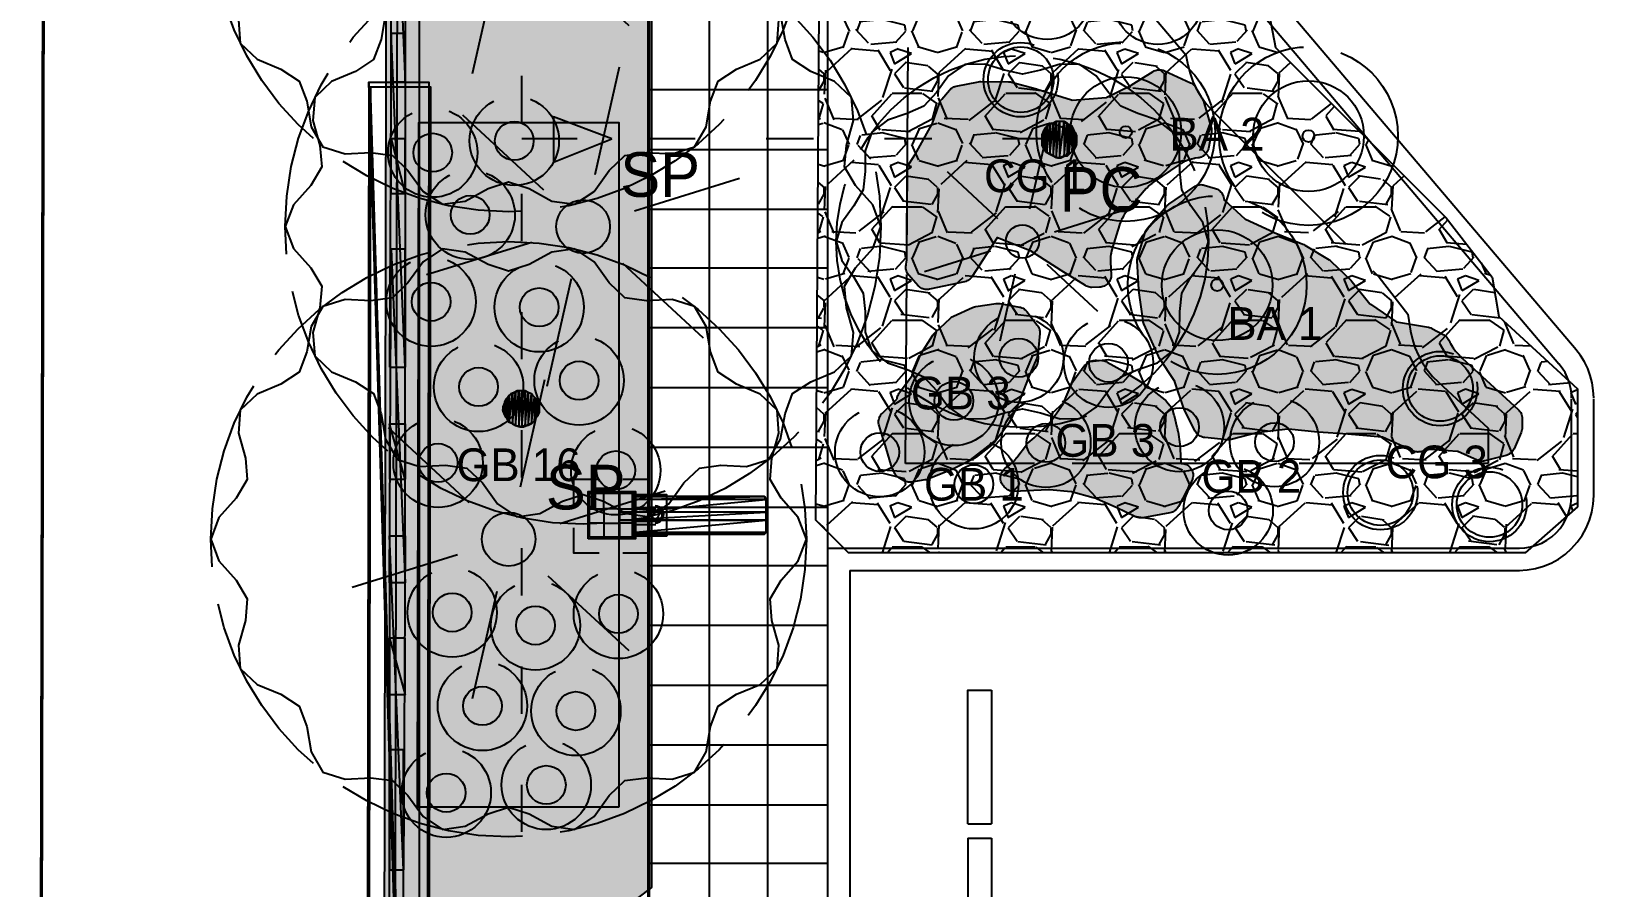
# Model space of a CAD drawing. Header units: metres. Extents: x 1 to 213, y 1 to 147.
# Drawn here: x 49.55 to 60.21, y 74.27 to 80.01 of the extents above; entities that cross this region are included whole.
import ezdxf
from ezdxf.enums import TextEntityAlignment as Align

# ---------------------------------------------------------------- set-up
doc = ezdxf.new("R2010")
doc.units = ezdxf.units.M
doc.linetypes.add('DASHED', pattern=[1.524, 1.27, -0.254])
for name, color, linetype in [('00-BASE-ARQUITECTURA', 8, 'Continuous'), ('PJ-ARBOLES', 94, 'Continuous'), ('PJ-ARBUSTOS', 82, 'Continuous'), ('PJ-COPA-ADULTA', 8, 'DASHED'), ('PJ-CUBRESUELOS', 150, 'Continuous'), ('PJ-ETIQUETAS', 7, 'Continuous'), ('PJ-GRAVILLA', 42, 'Continuous'), ('PJ-HERBACEAS', 212, 'Continuous'), ('PJ-LIMITE-JARDIN', 7, 'Continuous'), ('PJ-MASAS', 92, 'Continuous'), ('PJ-MASAS-RELLENO', 92, 'Continuous'), ('PJ-RIEGO-SECTORES', 5, 'Continuous'), ('PJ-VISIBILIDAD', 1, 'DASHED')]:
    doc.layers.add(name, color=color, linetype=linetype)

# ---------------------------------------------------------------- blocks, each defined once
blk = doc.blocks.new('PJ_PC')
for p, q in [((0.05, 0.219), (0.152, 0.67)), ((-0.165, 0.153), (-0.504, 0.467)), ((0.215, 0.066), (0.657, 0.203)), ((-0.215, -0.066), (-0.657, -0.203)), ((0.165, -0.153), (0.504, -0.467)), ((-0.05, -0.219), (-0.152, -0.67))]:
    blk.add_line(p, q)
blk.add_lwpolyline([(1.25, 0), (1.212, 0.127), (1.131, 0.24), (1.07, 0.348), (1.056, 0.47), (1.055, 0.609), (1.011, 0.735), (0.906, 0.816), (0.774, 0.859), (0.661, 0.91), (0.578, 1.001), (0.496, 1.113), (0.386, 1.189), (0.253, 1.192), (0.121, 1.15), (0, 1.125), (-0.121, 1.15), (-0.253, 1.192), (-0.386, 1.189), (-0.496, 1.113), (-0.578, 1.001), (-0.661, 0.91), (-0.774, 0.859), (-0.906, 0.816), (-1.011, 0.735), (-1.055, 0.609), (-1.056, 0.47), (-1.07, 0.348), (-1.131, 0.24), (-1.212, 0.127), (-1.25, 0), (-1.212, -0.127), (-1.131, -0.24), (-1.07, -0.348), (-1.056, -0.47), (-1.055, -0.609), (-1.011, -0.735), (-0.906, -0.816), (-0.774, -0.859), (-0.661, -0.91), (-0.578, -1.001), (-0.496, -1.113), (-0.386, -1.189), (-0.253, -1.192), (-0.121, -1.15), (0, -1.125), (0.121, -1.15), (0.253, -1.192), (0.386, -1.189), (0.496, -1.113), (0.578, -1.001), (0.661, -0.91), (0.774, -0.859), (0.906, -0.816), (1.011, -0.735), (1.055, -0.609), (1.056, -0.47), (1.07, -0.348), (1.131, -0.24), (1.212, -0.127), (1.25, 0)], close=True)
blk.add_circle((0, 0), 0.112)
at = {"flags": 1}
for tag, p, height in [('CODIGO', (0.15, 0.15), 0.2), ('ESPECIE', (0.15, -0.1), 0.15), ('ZONA', (0.15, -0.3), 0.15)]:
    blk.add_attdef(tag, p, '', height=height, dxfattribs=at)
blk = doc.blocks.new('PJ_GB')
blk.add_circle((0, 0), 0.13)
at = {"flags": 1}
for tag, p, height in [('CODIGO', (0.15, 0.15), 0.2), ('ESPECIE', (0.15, -0.1), 0.15), ('ZONA', (0.15, -0.3), 0.15)]:
    blk.add_attdef(tag, p, '', height=height, dxfattribs=at)
blk = doc.blocks.new('PJ_CG')
blk.add_circle((0, 0), 0.22)
at = {"flags": 1}
for tag, p, height in [('CODIGO', (0.15, 0.15), 0.2), ('ESPECIE', (0.15, -0.1), 0.15), ('ZONA', (0.15, -0.3), 0.15)]:
    blk.add_attdef(tag, p, '', height=height, dxfattribs=at)
blk = doc.blocks.new('PJ_BA')
for radius in [0.372, 0.04]:
    blk.add_circle((0, 0), radius)
at = {"flags": 1}
for tag, p, height in [('CODIGO', (0.15, 0.15), 0.2), ('ESPECIE', (0.15, -0.1), 0.15), ('ZONA', (0.15, -0.3), 0.15)]:
    blk.add_attdef(tag, p, '', height=height, dxfattribs=at)
blk = doc.blocks.new('PJ_SP')
for p, q in [((0.08, 0.351), (0.244, 1.073)), ((-0.264, 0.245), (-0.807, 0.748)), ((0.344, 0.106), (1.051, 0.325)), ((-0.344, -0.106), (-1.051, -0.325)), ((0.264, -0.245), (0.807, -0.748)), ((-0.08, -0.351), (-0.244, -1.073))]:
    blk.add_line(p, q)
blk.add_lwpolyline([(2, 0), (1.945, 0.146), (1.829, 0.276), (1.755, 0.401), (1.768, 0.545), (1.815, 0.712), (1.802, 0.868), (1.689, 0.975), (1.529, 1.042), (1.407, 1.122), (1.356, 1.258), (1.326, 1.429), (1.247, 1.564), (1.098, 1.611), (0.925, 1.602), (0.781, 1.622), (0.676, 1.722), (0.575, 1.863), (0.445, 1.95), (0.291, 1.928), (0.138, 1.845), (0, 1.8), (-0.138, 1.845), (-0.291, 1.928), (-0.445, 1.95), (-0.575, 1.863), (-0.676, 1.722), (-0.781, 1.622), (-0.925, 1.602), (-1.098, 1.611), (-1.247, 1.564), (-1.326, 1.429), (-1.356, 1.258), (-1.407, 1.122), (-1.529, 1.042), (-1.689, 0.975), (-1.802, 0.868), (-1.815, 0.712), (-1.768, 0.545), (-1.755, 0.401), (-1.829, 0.276), (-1.945, 0.146), (-2, 0), (-1.945, -0.146), (-1.829, -0.276), (-1.755, -0.401), (-1.768, -0.545), (-1.815, -0.712), (-1.802, -0.868), (-1.689, -0.975), (-1.529, -1.042), (-1.407, -1.122), (-1.356, -1.258), (-1.326, -1.429), (-1.247, -1.564), (-1.098, -1.611), (-0.925, -1.602), (-0.781, -1.622), (-0.676, -1.722), (-0.575, -1.863), (-0.445, -1.95), (-0.291, -1.928), (-0.138, -1.845), (0, -1.8), (0.138, -1.845), (0.291, -1.928), (0.445, -1.95), (0.575, -1.863), (0.676, -1.722), (0.781, -1.622), (0.925, -1.602), (1.098, -1.611), (1.247, -1.564), (1.326, -1.429), (1.356, -1.258), (1.407, -1.122), (1.529, -1.042), (1.689, -0.975), (1.802, -0.868), (1.815, -0.712), (1.768, -0.545), (1.755, -0.401), (1.829, -0.276), (1.945, -0.146), (2, 0)], close=True)
blk.add_circle((0, 0), 0.18)
at = {"flags": 1}
for tag, p, height in [('CODIGO', (0.15, 0.15), 0.2), ('ESPECIE', (0.15, -0.1), 0.15), ('ZONA', (0.15, -0.3), 0.15)]:
    blk.add_attdef(tag, p, '', height=height, dxfattribs=at)

msp = doc.modelspace()

# ---------------------------------------------------------------- hatches: boundary and pattern name
at = {"layer": 'PJ-GRAVILLA'}
h = msp.add_hatch(dxfattribs=at)
h.set_pattern_fill('GRAVEL', scale=0.03)
h.paths.add_polyline_path([(53.8, 98.484), (53.8, 89.032), (53.754, 89.032), (53.534, 88.591), (53.534, 87.621), (53.71, 87.224), (53.71, 74.26), (53.534, 74.127), (52.652, 74.127), (52.476, 73.907), (52.476, 73.157), (52.652, 72.937), (53.578, 72.937), (53.71, 72.76), (53.71, 48.375), (53.578, 48.154), (52.828, 48.198), (52.476, 47.934), (52.476, 47.272), (52.696, 47.008), (53.578, 47.008), (53.71, 46.831), (53.71, 42.245), (52.961, 42.157), (51.947, 42.157), (51.858, 42.554), (51.947, 90.576), (52.035, 90.928), (51.991, 98.425), (52.079, 98.513), (53.8, 98.484)])
h = msp.add_hatch(dxfattribs=at)
h.set_pattern_fill('GRAVEL', scale=0.03)
h.paths.add_polyline_path([(54.857, 83.608), (55.077, 83.432), (55.122, 83.167), (56.444, 81.8), (56.489, 81.536), (57.37, 80.698), (57.856, 80.125), (57.9, 79.904), (59.046, 78.758), (59.355, 78.361), (59.399, 78.096), (59.928, 77.611), (59.928, 76.817), (59.575, 76.509), (55.033, 76.509), (54.813, 76.729), (54.857, 83.608)])
at = {"layer": 'PJ-MASAS-RELLENO'}
for points in [[(55.438, 78.373), (55.432, 78.379), (55.428, 78.386), (55.424, 78.394), (55.421, 78.401), (55.419, 78.409), (55.418, 78.417), (55.417, 78.426), (55.417, 78.434), (55.419, 78.442), (55.419, 78.442), (55.422, 78.467), (55.423, 78.47), (55.424, 78.496), (55.424, 78.498), (55.428, 79.083), (55.428, 79.091), (55.429, 79.098), (55.431, 79.106), (55.434, 79.113), (55.437, 79.12), (55.441, 79.126), (55.478, 79.183), (55.48, 79.185), (55.592, 79.385), (55.593, 79.387), (55.593, 79.388), (55.643, 79.53), (55.646, 79.537), (55.649, 79.544), (55.653, 79.55), (55.658, 79.556), (55.71, 79.616), (55.715, 79.622), (55.72, 79.627), (55.727, 79.631), (55.733, 79.635), (55.74, 79.638), (55.747, 79.641), (55.755, 79.643), (55.905, 79.672), (55.913, 79.674), (55.921, 79.674), (56.106, 79.673), (56.113, 79.673), (56.12, 79.672), (56.127, 79.67), (56.295, 79.625), (56.298, 79.624), (56.529, 79.551), (56.531, 79.55), (56.533, 79.55), (56.762, 79.568), (56.764, 79.568), (56.766, 79.569), (56.927, 79.649), (56.93, 79.651), (57.078, 79.742), (57.085, 79.746), (57.092, 79.749), (57.1, 79.751), (57.107, 79.753), (57.115, 79.754), (57.123, 79.754), (57.131, 79.753), (57.139, 79.752), (57.146, 79.75), (57.153, 79.747), (57.328, 79.667), (57.335, 79.664), (57.341, 79.66), (57.347, 79.655), (57.352, 79.65), (57.357, 79.645), (57.362, 79.639), (57.365, 79.632), (57.378, 79.609), (57.379, 79.608), (57.393, 79.584), (57.394, 79.582), (57.406, 79.564), (57.41, 79.557), (57.414, 79.549), (57.417, 79.542), (57.467, 79.367), (57.469, 79.359), (57.47, 79.352), (57.47, 79.344), (57.47, 79.337), (57.469, 79.329), (57.449, 79.225), (57.447, 79.217), (57.444, 79.21), (57.441, 79.203), (57.437, 79.196), (57.432, 79.19), (57.427, 79.184), (57.421, 79.179), (57.415, 79.174), (57.408, 79.17), (57.401, 79.167), (57.394, 79.164), (57.386, 79.162), (57.379, 79.161), (57.362, 79.159), (57.361, 79.159), (57.355, 79.158), (57.353, 79.157), (57.337, 79.154), (57.335, 79.154), (57.33, 79.152), (57.328, 79.152), (57.313, 79.147), (57.311, 79.146), (57.305, 79.144), (57.304, 79.143), (57.289, 79.137), (57.287, 79.136), (57.282, 79.134), (57.28, 79.133), (57.266, 79.125), (57.265, 79.124), (57.259, 79.121), (57.258, 79.121), (57.252, 79.116), (57.251, 79.116), (57.082, 79), (57.081, 78.999), (57.076, 78.995), (57.075, 78.995), (57.071, 78.991), (57.069, 78.99), (57.059, 78.982), (57.057, 78.98), (57.053, 78.977), (57.052, 78.976), (57.042, 78.966), (57.041, 78.965), (57.037, 78.961), (57.037, 78.96), (57.032, 78.955), (57.032, 78.955), (56.904, 78.807), (56.904, 78.806), (56.899, 78.8), (56.898, 78.799), (56.894, 78.794), (56.893, 78.792), (56.883, 78.779), (56.882, 78.777), (56.879, 78.772), (56.878, 78.77), (56.87, 78.755), (56.869, 78.754), (56.866, 78.748), (56.865, 78.746), (56.859, 78.731), (56.858, 78.729), (56.856, 78.723), (56.855, 78.722), (56.853, 78.714), (56.852, 78.713), (56.803, 78.552), (56.802, 78.551), (56.801, 78.544), (56.8, 78.543), (56.799, 78.538), (56.799, 78.536), (56.796, 78.523), (56.795, 78.521), (56.794, 78.516), (56.794, 78.514), (56.792, 78.5), (56.792, 78.498), (56.792, 78.493), (56.792, 78.492), (56.791, 78.478), (56.791, 78.476), (56.791, 78.47), (56.791, 78.469), (56.791, 78.462), (56.791, 78.462), (56.796, 78.377), (56.796, 78.369), (56.795, 78.361), (56.793, 78.354), (56.791, 78.346), (56.788, 78.339), (56.784, 78.332), (56.779, 78.325), (56.774, 78.319), (56.769, 78.313), (56.762, 78.308), (56.756, 78.304), (56.749, 78.3), (56.741, 78.298), (56.733, 78.295), (56.726, 78.294), (56.718, 78.293), (56.667, 78.292), (56.66, 78.292), (56.652, 78.293), (56.644, 78.295), (56.637, 78.297), (56.63, 78.3), (56.623, 78.304), (56.461, 78.406), (56.46, 78.406), (56.261, 78.533), (56.259, 78.534), (56.258, 78.534), (56.033, 78.625), (56.031, 78.626), (56.03, 78.624), (55.862, 78.365), (55.858, 78.359), (55.853, 78.353), (55.847, 78.347), (55.841, 78.343), (55.834, 78.338), (55.827, 78.335), (55.82, 78.332), (55.812, 78.33), (55.577, 78.279), (55.569, 78.277), (55.562, 78.277), (55.554, 78.277), (55.546, 78.278), (55.539, 78.28), (55.531, 78.282), (55.524, 78.285), (55.518, 78.289), (55.511, 78.293), (55.506, 78.298), (55.5, 78.303), (55.438, 78.373)], [(53.49, 74.8), (52.138, 74.8), (52.146, 79.4), (53.49, 79.4), (53.49, 74.8)], [(57.424, 77.283), (57.416, 77.284), (57.409, 77.286), (57.401, 77.289), (57.394, 77.292), (57.387, 77.296), (57.381, 77.301), (57.375, 77.307), (57.37, 77.313), (57.365, 77.319), (57.361, 77.326), (57.288, 77.467), (57.286, 77.473), (57.284, 77.478), (57.224, 77.657), (57.223, 77.658), (57.223, 77.66), (57.119, 77.819), (57.116, 77.824), (57.113, 77.83), (57.016, 78.046), (57.013, 78.053), (57.011, 78.06), (57.01, 78.068), (56.981, 78.271), (56.981, 78.278), (56.971, 78.471), (56.971, 78.478), (56.972, 78.485), (56.973, 78.492), (56.975, 78.498), (57.025, 78.66), (57.027, 78.668), (57.031, 78.676), (57.035, 78.683), (57.04, 78.689), (57.168, 78.837), (57.173, 78.842), (57.178, 78.847), (57.183, 78.851), (57.353, 78.968), (57.36, 78.972), (57.367, 78.975), (57.374, 78.978), (57.382, 78.98), (57.39, 78.981), (57.398, 78.982), (57.406, 78.981), (57.413, 78.98), (57.421, 78.978), (57.496, 78.956), (57.503, 78.954), (57.51, 78.951), (57.516, 78.947), (57.522, 78.943), (57.528, 78.938), (57.533, 78.932), (57.538, 78.926), (57.542, 78.92), (57.546, 78.913), (57.549, 78.906), (57.551, 78.899), (57.552, 78.892), (57.554, 78.88), (57.554, 78.878), (57.556, 78.877), (57.694, 78.753), (57.696, 78.751), (57.697, 78.75), (57.888, 78.662), (57.89, 78.661), (58.084, 78.582), (58.09, 78.579), (58.096, 78.576), (58.259, 78.477), (58.266, 78.472), (58.273, 78.466), (58.408, 78.337), (58.415, 78.33), (58.534, 78.181), (58.535, 78.179), (58.537, 78.178), (58.708, 78.062), (58.71, 78.061), (58.712, 78.06), (58.926, 78.024), (58.934, 78.022), (58.943, 78.019), (58.95, 78.015), (59.03, 77.972), (59.037, 77.968), (59.043, 77.963), (59.049, 77.957), (59.055, 77.951), (59.06, 77.944), (59.064, 77.937), (59.07, 77.923), (59.071, 77.921), (59.073, 77.917), (59.074, 77.915), (59.088, 77.892), (59.089, 77.891), (59.092, 77.887), (59.093, 77.885), (59.109, 77.864), (59.11, 77.862), (59.113, 77.859), (59.114, 77.857), (59.132, 77.838), (59.133, 77.836), (59.142, 77.827), (59.143, 77.827), (59.152, 77.817), (59.153, 77.817), (59.53, 77.471), (59.536, 77.465), (59.541, 77.459), (59.546, 77.452), (59.549, 77.444), (59.552, 77.437), (59.554, 77.429), (59.556, 77.421), (59.556, 77.412), (59.556, 77.349), (59.556, 77.341), (59.554, 77.333), (59.552, 77.325), (59.549, 77.317), (59.501, 77.208), (59.497, 77.201), (59.493, 77.194), (59.488, 77.188), (59.482, 77.182), (59.476, 77.177), (59.47, 77.172), (59.463, 77.168), (59.455, 77.165), (59.448, 77.163), (59.306, 77.126), (59.298, 77.124), (59.291, 77.124), (59.283, 77.123), (59.275, 77.124), (59.268, 77.125), (59.26, 77.128), (59.253, 77.13), (59.123, 77.189), (59.121, 77.19), (59.119, 77.19), (58.937, 77.203), (58.934, 77.203), (58.932, 77.202), (58.878, 77.188), (58.871, 77.186), (58.863, 77.186), (58.855, 77.185), (58.848, 77.186), (58.84, 77.187), (58.832, 77.189), (58.825, 77.192), (58.618, 77.285), (58.616, 77.286), (58.614, 77.286), (58.386, 77.306), (58.385, 77.306), (58.186, 77.32), (58.184, 77.32), (57.987, 77.339), (57.985, 77.339), (57.983, 77.339), (57.787, 77.318), (57.782, 77.317), (57.602, 77.27), (57.595, 77.268), (57.588, 77.267), (57.581, 77.267), (57.574, 77.268), (57.424, 77.283)], [(55.36, 77.544), (55.36, 77.544), (55.36, 77.551), (55.362, 77.558), (55.364, 77.566), (55.367, 77.572), (55.371, 77.579), (55.375, 77.585), (55.459, 77.7), (55.46, 77.701), (55.46, 77.703), (55.514, 77.835), (55.517, 77.841), (55.52, 77.847), (55.598, 77.971), (55.602, 77.977), (55.607, 77.982), (55.612, 77.987), (55.716, 78.084), (55.722, 78.089), (55.729, 78.094), (55.737, 78.098), (55.864, 78.157), (55.871, 78.16), (55.879, 78.162), (55.887, 78.164), (56.024, 78.183), (56.033, 78.184), (56.041, 78.184), (56.049, 78.183), (56.18, 78.16), (56.188, 78.158), (56.196, 78.155), (56.204, 78.152), (56.211, 78.147), (56.217, 78.142), (56.224, 78.136), (56.229, 78.13), (56.3, 78.039), (56.304, 78.033), (56.308, 78.026), (56.311, 78.019), (56.314, 78.012), (56.315, 78.005), (56.316, 77.997), (56.317, 77.99), (56.316, 77.982), (56.303, 77.841), (56.302, 77.833), (56.3, 77.825), (56.297, 77.817), (56.237, 77.678), (56.236, 77.676), (56.178, 77.525), (56.175, 77.519), (56.11, 77.382), (56.106, 77.375), (56.102, 77.368), (56.017, 77.256), (56.013, 77.25), (56.008, 77.245), (56.003, 77.241), (55.889, 77.151), (55.883, 77.146), (55.875, 77.142), (55.729, 77.068), (55.722, 77.065), (55.561, 77.002), (55.553, 77), (55.545, 76.998), (55.456, 76.984), (55.448, 76.983), (55.44, 76.983), (55.432, 76.983), (55.425, 76.985), (55.417, 76.987), (55.41, 76.99), (55.403, 76.993), (55.373, 77.011), (55.366, 77.016), (55.359, 77.021), (55.354, 77.026), (55.348, 77.033), (55.344, 77.04), (55.34, 77.047), (55.322, 77.086), (55.318, 77.097), (55.273, 77.25), (55.272, 77.251), (55.237, 77.363), (55.235, 77.371), (55.234, 77.379), (55.234, 77.387), (55.234, 77.395), (55.235, 77.403), (55.237, 77.411), (55.24, 77.418), (55.243, 77.425), (55.247, 77.432), (55.252, 77.439), (55.258, 77.444), (55.358, 77.543), (55.36, 77.544)], [(56.078, 76.952), (56.073, 76.958), (56.068, 76.963), (56.063, 76.97), (56.06, 76.977), (56.057, 76.984), (56.054, 76.991), (56.053, 76.999), (56.052, 77.006), (56.052, 77.014), (56.053, 77.022), (56.054, 77.029), (56.056, 77.037), (56.059, 77.044), (56.062, 77.051), (56.066, 77.057), (56.071, 77.063), (56.076, 77.069), (56.082, 77.074), (56.114, 77.099), (56.115, 77.1), (56.12, 77.104), (56.121, 77.105), (56.125, 77.109), (56.126, 77.11), (56.136, 77.119), (56.138, 77.12), (56.141, 77.124), (56.142, 77.125), (56.152, 77.136), (56.153, 77.137), (56.156, 77.141), (56.157, 77.142), (56.161, 77.147), (56.162, 77.148), (56.227, 77.235), (56.232, 77.242), (56.239, 77.248), (56.278, 77.281), (56.28, 77.283), (56.387, 77.387), (56.388, 77.388), (56.389, 77.389), (56.474, 77.509), (56.475, 77.511), (56.476, 77.513), (56.532, 77.646), (56.536, 77.654), (56.541, 77.662), (56.607, 77.755), (56.612, 77.761), (56.617, 77.767), (56.624, 77.772), (56.63, 77.777), (56.653, 77.791), (56.66, 77.795), (56.667, 77.798), (56.675, 77.8), (56.682, 77.801), (56.69, 77.802), (56.698, 77.802), (56.733, 77.801), (56.741, 77.8), (56.749, 77.799), (56.756, 77.797), (56.763, 77.794), (56.77, 77.79), (56.879, 77.728), (56.88, 77.727), (57.017, 77.644), (57.024, 77.639), (57.157, 77.536), (57.163, 77.531), (57.169, 77.524), (57.19, 77.499), (57.195, 77.493), (57.199, 77.487), (57.202, 77.481), (57.205, 77.474), (57.209, 77.462), (57.21, 77.459), (57.217, 77.434), (57.218, 77.43), (57.238, 77.352), (57.239, 77.348), (57.244, 77.323), (57.245, 77.319), (57.257, 77.239), (57.257, 77.235), (57.259, 77.21), (57.26, 77.206), (57.264, 77.117), (57.264, 77.115), (57.265, 77.111), (57.265, 77.109), (57.267, 77.109), (57.27, 77.109), (57.278, 77.108), (57.286, 77.106), (57.293, 77.104), (57.301, 77.101), (57.308, 77.097), (57.315, 77.093), (57.321, 77.087), (57.326, 77.082), (57.331, 77.075), (57.336, 77.069), (57.339, 77.062), (57.342, 77.054), (57.344, 77.046), (57.346, 77.039), (57.346, 77.031), (57.346, 77.023), (57.345, 77.015), (57.343, 77.007), (57.341, 76.999), (57.337, 76.992), (57.248, 76.819), (57.243, 76.812), (57.239, 76.806), (57.233, 76.8), (57.227, 76.794), (57.221, 76.79), (57.214, 76.785), (57.207, 76.782), (57.199, 76.779), (57.191, 76.778), (57.008, 76.744), (57, 76.743), (56.991, 76.743), (56.983, 76.743), (56.974, 76.745), (56.966, 76.747), (56.959, 76.751), (56.83, 76.813), (56.829, 76.814), (56.682, 76.878), (56.676, 76.879), (56.53, 76.919), (56.528, 76.919), (56.527, 76.919), (56.381, 76.932), (56.375, 76.932), (56.228, 76.925), (56.227, 76.925), (56.147, 76.921), (56.139, 76.921), (56.131, 76.922), (56.124, 76.923), (56.116, 76.926), (56.109, 76.929), (56.102, 76.932), (56.095, 76.937), (56.089, 76.942), (56.078, 76.952)]]:
    msp.add_hatch(color=7, dxfattribs=at).paths.add_polyline_path(points)

# ---------------------------------------------------------------- linework, layer by layer
at = {"layer": '00-BASE-ARQUITECTURA'}
for points in [[(49.548, 44.672), (49.749, 142.176)], [(49.558, 44.651), (49.759, 142.145)], [(52.066, 109.58), (51.982, 71.48), (51.929, 46.27), (51.918, 46.27)], [(88.547, 53.647), (88.547, 51.668), (74.387, 51.668), (72.842, 46.725), (52.151, 46.725), (52.151, 98.33), (67.783, 98.33)], [(59.803, 77.777), (54.892, 83.566), (54.892, 87.376)], [(59.919, 77.872), (55.04, 83.619), (55.04, 87.228), (55.04, 87.376)], [(54.892, 71.533), (54.892, 42.418), (53.696, 42.418), (53.686, 64.336), (53.686, 72.739), (53.686, 85.482), (54.892, 85.471), (54.892, 72.739)], [(53.696, 42.418), (53.696, 85.482)], [(54.098, 67.575), (54.098, 85.482)], [(54.49, 42.418), (54.49, 85.482)], [(52.066, 81.904), (51.961, 81.904), (52.056, 79.671), (52.066, 81.904)], [(51.961, 81.904), (52.056, 79.671), (51.961, 79.671), (51.961, 81.904)], [(51.95, 77.756), (52.056, 77.756), (51.961, 79.999), (51.95, 77.756)], [(52.056, 77.756), (51.961, 79.999), (52.056, 79.999), (52.056, 77.756)], [(51.791, 67.162), (52.193, 67.162), (51.812, 79.671), (51.791, 67.162)], [(51.802, 67.141), (52.204, 67.141), (51.823, 79.64), (51.802, 67.141)], [(52.193, 67.162), (51.812, 79.671), (52.215, 79.671), (52.193, 67.162)], [(52.204, 67.141), (51.823, 79.64), (52.225, 79.64), (52.204, 67.141)], [(52.839, 79.396), (52.839, 79.714)], [(54.892, 79.618), (53.686, 79.618)], [(53.442, 79.29), (53.051, 79.438), (53.051, 79.132), (53.442, 79.29)], [(56.448, 79.407), (56.427, 79.407), (56.406, 79.396), (56.384, 79.386), (56.363, 79.375), (56.353, 79.354), (56.342, 79.333), (56.332, 79.311), (56.332, 79.29), (56.332, 79.269), (56.332, 79.248), (56.342, 79.227), (56.353, 79.206), (56.374, 79.195), (56.395, 79.184), (56.416, 79.174), (56.437, 79.163), (56.459, 79.163), (56.48, 79.174), (56.501, 79.184), (56.522, 79.195), (56.533, 79.206), (56.554, 79.227), (56.564, 79.248), (56.564, 79.269), (56.564, 79.29), (56.564, 79.311), (56.554, 79.333), (56.543, 79.354), (56.533, 79.375), (56.511, 79.386), (56.49, 79.396), (56.469, 79.407), (56.448, 79.407)], [(56.332, 79.322), (56.332, 79.248), (56.342, 79.343), (56.332, 79.322)], [(56.332, 79.248), (56.342, 79.343), (56.342, 79.227), (56.332, 79.248)], [(56.332, 79.301), (56.332, 79.28), (56.332, 79.322), (56.332, 79.301)], [(56.332, 79.28), (56.332, 79.322), (56.332, 79.248), (56.332, 79.28)], [(56.342, 79.343), (56.342, 79.227), (56.353, 79.364), (56.342, 79.343)], [(56.342, 79.227), (56.353, 79.364), (56.353, 79.216), (56.342, 79.227)], [(56.353, 79.364), (56.353, 79.216), (56.363, 79.375), (56.353, 79.364)], [(56.353, 79.216), (56.363, 79.375), (56.363, 79.195), (56.353, 79.216)], [(56.363, 79.375), (56.363, 79.195), (56.384, 79.386), (56.363, 79.375)], [(56.363, 79.195), (56.384, 79.386), (56.384, 79.184), (56.363, 79.195)], [(56.384, 79.386), (56.384, 79.184), (56.406, 79.396), (56.384, 79.386)], [(56.384, 79.184), (56.406, 79.396), (56.406, 79.174), (56.384, 79.184)], [(56.406, 79.396), (56.406, 79.174), (56.427, 79.407), (56.406, 79.396)], [(56.406, 79.174), (56.427, 79.407), (56.427, 79.163), (56.406, 79.174)], [(56.427, 79.407), (56.427, 79.163), (56.448, 79.407), (56.427, 79.407)], [(56.427, 79.163), (56.448, 79.407), (56.448, 79.163), (56.427, 79.163)], [(56.448, 79.407), (56.448, 79.163), (56.48, 79.407), (56.448, 79.407)], [(56.448, 79.163), (56.48, 79.407), (56.48, 79.174), (56.448, 79.163)], [(56.48, 79.407), (56.48, 79.174), (56.501, 79.396), (56.48, 79.407)], [(56.48, 79.174), (56.501, 79.396), (56.501, 79.174), (56.48, 79.174)], [(56.501, 79.396), (56.501, 79.174), (56.511, 79.386), (56.501, 79.396)], [(56.501, 79.174), (56.511, 79.386), (56.511, 79.184), (56.501, 79.174)], [(56.511, 79.386), (56.511, 79.184), (56.533, 79.364), (56.511, 79.386)], [(56.511, 79.184), (56.533, 79.364), (56.533, 79.206), (56.511, 79.184)], [(56.533, 79.364), (56.533, 79.206), (56.543, 79.354), (56.533, 79.364)], [(56.533, 79.206), (56.543, 79.354), (56.543, 79.216), (56.533, 79.206)], [(56.543, 79.354), (56.543, 79.216), (56.554, 79.333), (56.543, 79.354)], [(56.543, 79.216), (56.554, 79.333), (56.554, 79.237), (56.543, 79.216)], [(56.554, 79.237), (56.554, 79.333), (56.564, 79.311), (56.554, 79.237)], [(56.554, 79.237), (56.564, 79.259), (56.564, 79.311), (56.554, 79.237)], [(56.564, 79.259), (56.564, 79.311), (56.564, 79.29), (56.564, 79.259)], [(52.056, 79.29), (51.961, 79.29), (52.056, 78.92), (52.056, 79.29)], [(51.961, 79.29), (52.056, 78.92), (51.961, 78.92), (51.961, 79.29)], [(53.209, 79.29), (52.839, 79.29)], [(54.003, 79.29), (53.686, 79.29)], [(54.892, 79.216), (53.686, 79.216)], [(54.797, 79.29), (54.479, 79.29)], [(55.591, 79.29), (55.273, 79.29)], [(56.448, 79.29), (56.067, 79.29)], [(52.839, 78.602), (52.839, 78.92)], [(54.892, 78.814), (53.686, 78.814)], [(51.961, 78.549), (52.056, 76.306), (51.95, 76.306), (51.961, 78.549)], [(52.056, 78.549), (51.961, 78.549), (52.056, 76.306), (52.056, 78.549)], [(54.892, 78.422), (53.686, 78.422)], [(52.839, 77.809), (52.839, 78.126)], [(54.892, 78.02), (53.686, 78.02)], [(60.036, 77.549), (60.033, 77.6), (60.025, 77.65), (60.013, 77.699), (59.996, 77.746), (59.974, 77.791), (59.947, 77.834), (59.916, 77.875)], [(59.888, 77.549), (59.886, 77.585), (59.88, 77.62), (59.871, 77.655), (59.859, 77.688), (59.844, 77.72), (59.825, 77.75), (59.803, 77.779)], [(54.892, 77.618), (53.686, 77.618)], [(52.839, 77.597), (52.807, 77.597), (52.786, 77.586), (52.765, 77.576), (52.754, 77.565), (52.733, 77.544), (52.723, 77.523), (52.723, 77.502), (52.712, 77.481), (52.712, 77.459), (52.723, 77.438), (52.733, 77.417), (52.744, 77.396), (52.765, 77.385), (52.776, 77.375), (52.797, 77.364), (52.828, 77.354), (52.85, 77.354), (52.871, 77.364), (52.892, 77.375), (52.913, 77.385), (52.924, 77.396), (52.934, 77.417), (52.945, 77.438), (52.955, 77.459), (52.955, 77.481), (52.955, 77.502), (52.945, 77.523), (52.934, 77.544), (52.913, 77.565), (52.903, 77.576), (52.881, 77.586), (52.86, 77.597), (52.839, 77.597)], [(52.712, 77.491), (52.712, 77.47), (52.723, 77.512), (52.712, 77.491)], [(52.712, 77.47), (52.723, 77.512), (52.723, 77.438), (52.712, 77.47)], [(52.723, 77.512), (52.723, 77.438), (52.733, 77.533), (52.723, 77.512)], [(52.723, 77.438), (52.733, 77.533), (52.733, 77.417), (52.723, 77.438)], [(52.733, 77.533), (52.733, 77.417), (52.744, 77.555), (52.733, 77.533)], [(52.733, 77.417), (52.744, 77.555), (52.744, 77.406), (52.733, 77.417)], [(52.744, 77.555), (52.744, 77.406), (52.754, 77.565), (52.744, 77.555)], [(52.744, 77.406), (52.754, 77.565), (52.754, 77.385), (52.744, 77.406)], [(52.754, 77.565), (52.754, 77.385), (52.776, 77.576), (52.754, 77.565)], [(52.754, 77.385), (52.776, 77.576), (52.776, 77.375), (52.754, 77.385)], [(52.776, 77.576), (52.776, 77.375), (52.797, 77.586), (52.776, 77.576)], [(52.776, 77.375), (52.797, 77.586), (52.797, 77.364), (52.776, 77.375)], [(52.797, 77.586), (52.797, 77.364), (52.818, 77.597), (52.797, 77.586)], [(52.797, 77.364), (52.818, 77.597), (52.818, 77.354), (52.797, 77.364)], [(52.818, 77.597), (52.818, 77.354), (52.839, 77.597), (52.818, 77.597)], [(52.818, 77.354), (52.839, 77.597), (52.839, 77.354), (52.818, 77.354)], [(52.839, 77.597), (52.839, 77.354), (52.86, 77.597), (52.839, 77.597)], [(52.839, 77.354), (52.86, 77.597), (52.86, 77.364), (52.839, 77.354)], [(52.86, 77.597), (52.86, 77.364), (52.881, 77.586), (52.86, 77.597)], [(52.86, 77.364), (52.881, 77.586), (52.881, 77.364), (52.86, 77.364)], [(52.881, 77.586), (52.881, 77.364), (52.903, 77.576), (52.881, 77.586)], [(52.881, 77.364), (52.903, 77.576), (52.903, 77.375), (52.881, 77.364)], [(52.903, 77.576), (52.903, 77.375), (52.924, 77.555), (52.903, 77.576)], [(52.903, 77.375), (52.924, 77.555), (52.924, 77.396), (52.903, 77.375)], [(52.924, 77.555), (52.924, 77.396), (52.934, 77.544), (52.924, 77.555)], [(52.924, 77.396), (52.934, 77.544), (52.934, 77.417), (52.924, 77.396)], [(52.934, 77.544), (52.934, 77.417), (52.945, 77.523), (52.934, 77.544)], [(52.934, 77.417), (52.945, 77.523), (52.945, 77.428), (52.934, 77.417)], [(52.945, 77.428), (52.945, 77.523), (52.955, 77.502), (52.945, 77.428)], [(52.945, 77.428), (52.955, 77.449), (52.955, 77.502), (52.945, 77.428)], [(52.955, 77.449), (52.955, 77.502), (52.955, 77.481), (52.955, 77.449)], [(59.888, 76.888), (59.888, 77.544)], [(60.036, 76.888), (60.036, 77.544)], [(51.95, 77.004), (52.056, 77.004), (51.95, 77.375), (51.95, 77.004)], [(52.056, 77.004), (51.95, 77.375), (52.056, 77.375), (52.056, 77.004)], [(52.839, 77.015), (52.839, 77.332)], [(54.892, 77.216), (53.686, 77.216)], [(53.188, 76.835), (53.188, 77.004), (53.358, 77.004)], [(53.516, 77.004), (53.686, 77.004), (53.686, 76.835)], [(53.294, 76.803), (53.389, 76.803), (53.389, 76.909)], [(53.495, 76.909), (53.495, 76.803), (53.59, 76.803)], [(53.813, 76.898), (53.813, 76.898), (53.58, 76.898), (53.813, 76.898), (53.58, 76.898), (53.58, 76.888), (53.813, 76.898)], [(53.58, 76.888), (53.813, 76.888), (53.813, 76.898), (53.58, 76.888)], [(54.479, 76.867), (53.58, 76.867), (54.469, 76.888), (54.479, 76.867)], [(53.58, 76.867), (54.469, 76.888), (53.58, 76.888), (53.58, 76.867)], [(53.58, 76.888), (53.813, 76.888), (53.58, 76.888)], [(53.813, 76.888), (53.813, 76.888), (53.58, 76.888), (53.813, 76.888)], [(54.479, 76.782), (53.58, 76.782), (54.479, 76.867), (54.479, 76.782)], [(53.58, 76.782), (54.479, 76.867), (53.58, 76.867), (53.58, 76.782)], [(53.59, 76.814), (53.59, 76.898)], [(53.813, 76.888), (54.469, 76.888), (53.813, 76.888)], [(53.813, 76.634), (54.469, 76.634), (54.479, 76.644), (54.479, 76.867), (54.469, 76.888), (53.813, 76.888)], [(59.533, 76.539), (59.573, 76.541), (59.612, 76.548), (59.65, 76.559), (59.687, 76.574), (59.721, 76.593), (59.754, 76.616), (59.784, 76.642), (59.81, 76.672), (59.833, 76.705), (59.852, 76.739), (59.868, 76.776), (59.879, 76.814), (59.885, 76.853), (59.888, 76.893)], [(59.533, 76.39), (59.59, 76.394), (59.645, 76.403), (59.699, 76.419), (59.751, 76.44), (59.8, 76.467), (59.846, 76.5), (59.888, 76.538), (59.926, 76.58), (59.959, 76.626), (59.986, 76.675), (60.007, 76.727), (60.023, 76.781), (60.032, 76.836), (60.036, 76.893)], [(54.479, 76.729), (53.495, 76.729), (54.479, 76.782), (54.479, 76.729)], [(53.495, 76.729), (54.479, 76.782), (53.495, 76.782), (53.495, 76.729)], [(53.495, 76.782), (53.58, 76.782)], [(53.59, 76.814), (53.739, 76.814)], [(53.59, 76.814), (53.601, 76.803), (53.601, 76.719), (53.59, 76.697), (53.59, 76.623)], [(53.601, 76.803), (53.739, 76.803)], [(54.892, 76.814), (53.686, 76.814)], [(53.707, 76.766), (53.708, 76.76), (53.71, 76.755), (53.713, 76.75), (53.717, 76.746), (53.722, 76.742), (53.727, 76.74), (53.733, 76.74), (53.739, 76.74), (53.745, 76.742), (53.75, 76.746), (53.754, 76.75), (53.757, 76.755), (53.759, 76.76), (53.76, 76.766), (53.759, 76.772), (53.757, 76.778), (53.754, 76.783), (53.75, 76.787), (53.745, 76.79), (53.739, 76.792), (53.733, 76.793), (53.727, 76.792), (53.722, 76.79), (53.717, 76.787), (53.713, 76.783), (53.71, 76.778), (53.708, 76.772), (53.707, 76.766)], [(53.733, 76.708), (53.747, 76.709), (53.759, 76.714), (53.77, 76.721), (53.779, 76.73), (53.786, 76.741), (53.79, 76.753), (53.792, 76.766), (53.79, 76.78), (53.786, 76.792), (53.779, 76.803), (53.77, 76.812), (53.759, 76.818), (53.747, 76.823), (53.733, 76.824)], [(53.733, 76.719), (53.744, 76.72), (53.754, 76.723), (53.763, 76.729), (53.77, 76.736), (53.776, 76.745), (53.78, 76.755), (53.781, 76.766), (53.78, 76.777), (53.776, 76.787), (53.77, 76.796), (53.763, 76.803), (53.754, 76.809), (53.744, 76.813), (53.733, 76.814)], [(53.358, 76.507), (53.188, 76.507), (53.188, 76.676)], [(53.389, 76.708), (53.294, 76.708)], [(53.389, 76.708), (53.389, 76.613)], [(53.495, 76.729), (53.58, 76.729), (53.495, 76.729)], [(53.495, 76.729), (53.58, 76.729)], [(53.59, 76.708), (53.495, 76.708), (53.495, 76.613)], [(54.479, 76.644), (53.58, 76.644), (54.479, 76.729), (54.479, 76.644)], [(53.58, 76.644), (54.479, 76.729), (53.58, 76.729), (53.58, 76.644)], [(54.479, 76.729), (53.58, 76.729), (54.479, 76.729)], [(53.58, 76.729), (54.479, 76.729), (53.58, 76.729)], [(53.739, 76.697), (53.59, 76.697)], [(53.739, 76.719), (53.601, 76.719)], [(53.686, 76.676), (53.686, 76.507)], [(51.95, 74.38), (52.045, 74.38), (51.95, 76.623), (51.95, 74.38)], [(52.045, 74.38), (51.95, 76.623), (52.056, 76.623), (52.045, 74.38)], [(54.469, 76.634), (53.58, 76.634), (54.479, 76.644), (54.469, 76.634)], [(53.58, 76.634), (54.479, 76.644), (53.58, 76.644), (53.58, 76.634)], [(53.813, 76.623), (53.58, 76.623), (53.813, 76.634), (53.813, 76.623)], [(53.58, 76.623), (53.813, 76.634), (53.58, 76.634), (53.58, 76.623)], [(54.469, 76.634), (54.469, 76.634), (53.58, 76.634), (54.469, 76.634), (53.58, 76.634), (53.813, 76.634), (54.469, 76.634)], [(53.58, 76.623), (53.813, 76.623), (53.58, 76.623)], [(52.839, 76.221), (52.839, 76.539)], [(53.686, 76.507), (53.516, 76.507)], [(54.892, 76.539), (59.538, 76.539)], [(54.892, 76.422), (53.686, 76.422)], [(55.04, 76.39), (55.04, 72.887)], [(55.04, 76.39), (59.538, 76.39)], [(54.892, 76.02), (53.686, 76.02)], [(52.056, 75.935), (51.95, 75.935), (52.056, 75.554), (52.056, 75.935)], [(51.95, 75.935), (52.056, 75.554), (51.95, 75.554), (51.95, 75.935)], [(52.839, 75.427), (52.839, 75.745)], [(54.892, 75.618), (53.686, 75.618)], [(55.834, 74.687), (55.834, 75.586), (55.993, 75.586)], [(55.993, 75.586), (55.993, 74.687)], [(52.045, 75.184), (51.95, 75.184), (52.045, 72.94), (52.045, 75.184)], [(51.95, 75.184), (52.045, 72.94), (51.95, 72.94), (51.95, 75.184)], [(54.892, 75.216), (53.686, 75.216)], [(52.839, 74.634), (52.839, 74.951)], [(54.892, 74.814), (53.686, 74.814)], [(55.834, 74.687), (55.993, 74.687)], [(55.834, 74.591), (55.834, 73.692)], [(55.834, 74.591), (55.993, 74.591)], [(55.993, 74.591), (55.993, 73.692)], [(54.892, 74.422), (53.686, 74.422)]]:
    msp.add_lwpolyline(points, dxfattribs=at)
for points in [[(53.284, 76.602), (53.284, 76.92), (53.601, 76.92), (53.601, 76.602)], [(53.294, 76.613), (53.294, 76.909), (53.59, 76.909), (53.59, 76.613)], [(53.58, 76.898), (53.58, 76.623), (53.813, 76.623), (53.813, 76.898)], [(53.389, 76.803), (53.389, 76.708), (53.495, 76.708), (53.495, 76.803)]]:
    msp.add_lwpolyline(points, close=True, dxfattribs=at)
at = {"layer": 'PJ-COPA-ADULTA'}
for centre, radius in [((52.75, 80.8), 2), ((53.25, 78.7), 2), ((56.366, 80.257), 0.3), ((57.109, 80.224), 0.3), ((56.2, 78.6), 1.25), ((56.189, 79.687), 0.25), ((56.894, 79.335), 0.6), ((58.121, 79.308), 0.6), ((52.788, 79.276), 0.3), ((52.24, 79.197), 0.3), ((52.492, 78.779), 0.3), ((57.508, 78.307), 0.6), ((52.75, 76.6), 2), ((52.229, 78.195), 0.3), ((52.955, 78.158), 0.3), ((56.176, 77.819), 0.3), ((56.778, 77.785), 0.3), ((53.223, 77.666), 0.3), ((52.548, 77.623), 0.3), ((55.74, 77.529), 0.3), ((59.005, 77.612), 0.25), ((57.255, 77.353), 0.3), ((56.358, 77.247), 0.3), ((57.893, 77.252), 0.3), ((52.276, 77.113), 0.3), ((55.242, 77.185), 0.3), ((53.469, 77.063), 0.3), ((55.874, 76.969), 0.3), ((57.582, 76.793), 0.3), ((58.604, 76.913), 0.25), ((59.336, 76.833), 0.25), ((52.371, 76.108), 0.3), ((53.487, 76.098), 0.3), ((52.93, 76.021), 0.3), ((52.574, 75.48), 0.3), ((53.202, 75.446), 0.3), ((52.331, 74.897), 0.3), ((53.003, 74.949), 0.3)]:
    msp.add_circle(centre, radius, dxfattribs=at)
at = {"layer": 'PJ-LIMITE-JARDIN'}
msp.add_lwpolyline([(51.858, 42.554), (51.947, 90.576), (52.035, 90.928), (51.991, 98.425), (52.079, 98.513), (53.8, 98.484), (53.8, 98.484), (53.8, 89.032), (53.754, 89.032), (53.534, 88.591), (53.534, 87.621), (53.71, 87.224), (53.71, 74.26), (53.534, 74.127), (52.652, 74.127), (52.476, 73.907), (52.476, 73.157), (52.652, 72.937), (53.578, 72.937), (53.71, 72.76), (53.71, 48.375)], dxfattribs=at)
msp.add_lwpolyline([(54.857, 83.608), (55.077, 83.432), (55.122, 83.167), (56.444, 81.8), (56.489, 81.536), (57.37, 80.698), (57.856, 80.125), (57.9, 79.904), (59.046, 78.758), (59.355, 78.361), (59.399, 78.096), (59.928, 77.611), (59.928, 76.817), (59.575, 76.509), (55.033, 76.509), (54.813, 76.729), (54.857, 83.608)], close=True, dxfattribs=at)
at = {"layer": 'PJ-MASAS'}
for points in [[(55.438, 78.373), (55.432, 78.379), (55.428, 78.386), (55.424, 78.394), (55.421, 78.401), (55.419, 78.409), (55.418, 78.417), (55.417, 78.426), (55.417, 78.434), (55.419, 78.442), (55.419, 78.442), (55.422, 78.467), (55.423, 78.47), (55.424, 78.496), (55.424, 78.498), (55.428, 79.083), (55.428, 79.091), (55.429, 79.098), (55.431, 79.106), (55.434, 79.113), (55.437, 79.12), (55.441, 79.126), (55.478, 79.183), (55.48, 79.185), (55.592, 79.385), (55.593, 79.387), (55.593, 79.388), (55.643, 79.53), (55.646, 79.537), (55.649, 79.544), (55.653, 79.55), (55.658, 79.556), (55.71, 79.616), (55.715, 79.622), (55.72, 79.627), (55.727, 79.631), (55.733, 79.635), (55.74, 79.638), (55.747, 79.641), (55.755, 79.643), (55.905, 79.672), (55.913, 79.674), (55.921, 79.674), (56.106, 79.673), (56.113, 79.673), (56.12, 79.672), (56.127, 79.67), (56.295, 79.625), (56.298, 79.624), (56.529, 79.551), (56.531, 79.55), (56.533, 79.55), (56.762, 79.568), (56.764, 79.568), (56.766, 79.569), (56.927, 79.649), (56.93, 79.651), (57.078, 79.742), (57.085, 79.746), (57.092, 79.749), (57.1, 79.751), (57.107, 79.753), (57.115, 79.754), (57.123, 79.754), (57.131, 79.753), (57.139, 79.752), (57.146, 79.75), (57.153, 79.747), (57.328, 79.667), (57.335, 79.664), (57.341, 79.66), (57.347, 79.655), (57.352, 79.65), (57.357, 79.645), (57.362, 79.639), (57.365, 79.632), (57.378, 79.609), (57.379, 79.608), (57.393, 79.584), (57.394, 79.582), (57.406, 79.564), (57.41, 79.557), (57.414, 79.549), (57.417, 79.542), (57.467, 79.367), (57.469, 79.359), (57.47, 79.352), (57.47, 79.344), (57.47, 79.337), (57.469, 79.329), (57.449, 79.225), (57.447, 79.217), (57.444, 79.21), (57.441, 79.203), (57.437, 79.196), (57.432, 79.19), (57.427, 79.184), (57.421, 79.179), (57.415, 79.174), (57.408, 79.17), (57.401, 79.167), (57.394, 79.164), (57.386, 79.162), (57.379, 79.161), (57.362, 79.159), (57.361, 79.159), (57.355, 79.158), (57.353, 79.157), (57.337, 79.154), (57.335, 79.154), (57.33, 79.152), (57.328, 79.152), (57.313, 79.147), (57.311, 79.146), (57.305, 79.144), (57.304, 79.143), (57.289, 79.137), (57.287, 79.136), (57.282, 79.134), (57.28, 79.133), (57.266, 79.125), (57.265, 79.124), (57.259, 79.121), (57.258, 79.121), (57.252, 79.116), (57.251, 79.116), (57.082, 79), (57.081, 78.999), (57.076, 78.995), (57.075, 78.995), (57.071, 78.991), (57.069, 78.99), (57.059, 78.982), (57.057, 78.98), (57.053, 78.977), (57.052, 78.976), (57.042, 78.966), (57.041, 78.965), (57.037, 78.961), (57.037, 78.96), (57.032, 78.955), (57.032, 78.955), (56.904, 78.807), (56.904, 78.806), (56.899, 78.8), (56.898, 78.799), (56.894, 78.794), (56.893, 78.792), (56.883, 78.779), (56.882, 78.777), (56.879, 78.772), (56.878, 78.77), (56.87, 78.755), (56.869, 78.754), (56.866, 78.748), (56.865, 78.746), (56.859, 78.731), (56.858, 78.729), (56.856, 78.723), (56.855, 78.722), (56.853, 78.714), (56.852, 78.713), (56.803, 78.552), (56.802, 78.551), (56.801, 78.544), (56.8, 78.543), (56.799, 78.538), (56.799, 78.536), (56.796, 78.523), (56.795, 78.521), (56.794, 78.516), (56.794, 78.514), (56.792, 78.5), (56.792, 78.498), (56.792, 78.493), (56.792, 78.492), (56.791, 78.478), (56.791, 78.476), (56.791, 78.47), (56.791, 78.469), (56.791, 78.462), (56.791, 78.462), (56.796, 78.377), (56.796, 78.369), (56.795, 78.361), (56.793, 78.354), (56.791, 78.346), (56.788, 78.339), (56.784, 78.332), (56.779, 78.325), (56.774, 78.319), (56.769, 78.313), (56.762, 78.308), (56.756, 78.304), (56.749, 78.3), (56.741, 78.298), (56.733, 78.295), (56.726, 78.294), (56.718, 78.293), (56.667, 78.292), (56.66, 78.292), (56.652, 78.293), (56.644, 78.295), (56.637, 78.297), (56.63, 78.3), (56.623, 78.304), (56.461, 78.406), (56.46, 78.406), (56.261, 78.533), (56.259, 78.534), (56.258, 78.534), (56.033, 78.625), (56.031, 78.626), (56.03, 78.624), (55.862, 78.365), (55.858, 78.359), (55.853, 78.353), (55.847, 78.347), (55.841, 78.343), (55.834, 78.338), (55.827, 78.335), (55.82, 78.332), (55.812, 78.33), (55.577, 78.279), (55.569, 78.277), (55.562, 78.277), (55.554, 78.277), (55.546, 78.278), (55.539, 78.28), (55.531, 78.282), (55.524, 78.285), (55.518, 78.289), (55.511, 78.293), (55.506, 78.298), (55.5, 78.303), (55.438, 78.373)], [(53.49, 74.8), (52.138, 74.8), (52.146, 79.4), (53.49, 79.4), (53.49, 74.8)], [(57.424, 77.283), (57.416, 77.284), (57.409, 77.286), (57.401, 77.289), (57.394, 77.292), (57.387, 77.296), (57.381, 77.301), (57.375, 77.307), (57.37, 77.313), (57.365, 77.319), (57.361, 77.326), (57.288, 77.467), (57.286, 77.473), (57.284, 77.478), (57.224, 77.657), (57.223, 77.658), (57.223, 77.66), (57.119, 77.819), (57.116, 77.824), (57.113, 77.83), (57.016, 78.046), (57.013, 78.053), (57.011, 78.06), (57.01, 78.068), (56.981, 78.271), (56.981, 78.278), (56.971, 78.471), (56.971, 78.478), (56.972, 78.485), (56.973, 78.492), (56.975, 78.498), (57.025, 78.66), (57.027, 78.668), (57.031, 78.676), (57.035, 78.683), (57.04, 78.689), (57.168, 78.837), (57.173, 78.842), (57.178, 78.847), (57.183, 78.851), (57.353, 78.968), (57.36, 78.972), (57.367, 78.975), (57.374, 78.978), (57.382, 78.98), (57.39, 78.981), (57.398, 78.982), (57.406, 78.981), (57.413, 78.98), (57.421, 78.978), (57.496, 78.956), (57.503, 78.954), (57.51, 78.951), (57.516, 78.947), (57.522, 78.943), (57.528, 78.938), (57.533, 78.932), (57.538, 78.926), (57.542, 78.92), (57.546, 78.913), (57.549, 78.906), (57.551, 78.899), (57.552, 78.892), (57.554, 78.88), (57.554, 78.878), (57.556, 78.877), (57.694, 78.753), (57.696, 78.751), (57.697, 78.75), (57.888, 78.662), (57.89, 78.661), (58.084, 78.582), (58.09, 78.579), (58.096, 78.576), (58.259, 78.477), (58.266, 78.472), (58.273, 78.466), (58.408, 78.337), (58.415, 78.33), (58.534, 78.181), (58.535, 78.179), (58.537, 78.178), (58.708, 78.062), (58.71, 78.061), (58.712, 78.06), (58.926, 78.024), (58.934, 78.022), (58.943, 78.019), (58.95, 78.015), (59.03, 77.972), (59.037, 77.968), (59.043, 77.963), (59.049, 77.957), (59.055, 77.951), (59.06, 77.944), (59.064, 77.937), (59.07, 77.923), (59.071, 77.921), (59.073, 77.917), (59.074, 77.915), (59.088, 77.892), (59.089, 77.891), (59.092, 77.887), (59.093, 77.885), (59.109, 77.864), (59.11, 77.862), (59.113, 77.859), (59.114, 77.857), (59.132, 77.838), (59.133, 77.836), (59.142, 77.827), (59.143, 77.827), (59.152, 77.817), (59.153, 77.817), (59.53, 77.471), (59.536, 77.465), (59.541, 77.459), (59.546, 77.452), (59.549, 77.444), (59.552, 77.437), (59.554, 77.429), (59.556, 77.421), (59.556, 77.412), (59.556, 77.349), (59.556, 77.341), (59.554, 77.333), (59.552, 77.325), (59.549, 77.317), (59.501, 77.208), (59.497, 77.201), (59.493, 77.194), (59.488, 77.188), (59.482, 77.182), (59.476, 77.177), (59.47, 77.172), (59.463, 77.168), (59.455, 77.165), (59.448, 77.163), (59.306, 77.126), (59.298, 77.124), (59.291, 77.124), (59.283, 77.123), (59.275, 77.124), (59.268, 77.125), (59.26, 77.128), (59.253, 77.13), (59.123, 77.189), (59.121, 77.19), (59.119, 77.19), (58.937, 77.203), (58.934, 77.203), (58.932, 77.202), (58.878, 77.188), (58.871, 77.186), (58.863, 77.186), (58.855, 77.185), (58.848, 77.186), (58.84, 77.187), (58.832, 77.189), (58.825, 77.192), (58.618, 77.285), (58.616, 77.286), (58.614, 77.286), (58.386, 77.306), (58.385, 77.306), (58.186, 77.32), (58.184, 77.32), (57.987, 77.339), (57.985, 77.339), (57.983, 77.339), (57.787, 77.318), (57.782, 77.317), (57.602, 77.27), (57.595, 77.268), (57.588, 77.267), (57.581, 77.267), (57.574, 77.268), (57.424, 77.283)], [(55.36, 77.544), (55.36, 77.544), (55.36, 77.551), (55.362, 77.558), (55.364, 77.566), (55.367, 77.572), (55.371, 77.579), (55.375, 77.585), (55.459, 77.7), (55.46, 77.701), (55.46, 77.703), (55.514, 77.835), (55.517, 77.841), (55.52, 77.847), (55.598, 77.971), (55.602, 77.977), (55.607, 77.982), (55.612, 77.987), (55.716, 78.084), (55.722, 78.089), (55.729, 78.094), (55.737, 78.098), (55.864, 78.157), (55.871, 78.16), (55.879, 78.162), (55.887, 78.164), (56.024, 78.183), (56.033, 78.184), (56.041, 78.184), (56.049, 78.183), (56.18, 78.16), (56.188, 78.158), (56.196, 78.155), (56.204, 78.152), (56.211, 78.147), (56.217, 78.142), (56.224, 78.136), (56.229, 78.13), (56.3, 78.039), (56.304, 78.033), (56.308, 78.026), (56.311, 78.019), (56.314, 78.012), (56.315, 78.005), (56.316, 77.997), (56.317, 77.99), (56.316, 77.982), (56.303, 77.841), (56.302, 77.833), (56.3, 77.825), (56.297, 77.817), (56.237, 77.678), (56.236, 77.676), (56.178, 77.525), (56.175, 77.519), (56.11, 77.382), (56.106, 77.375), (56.102, 77.368), (56.017, 77.256), (56.013, 77.25), (56.008, 77.245), (56.003, 77.241), (55.889, 77.151), (55.883, 77.146), (55.875, 77.142), (55.729, 77.068), (55.722, 77.065), (55.561, 77.002), (55.553, 77), (55.545, 76.998), (55.456, 76.984), (55.448, 76.983), (55.44, 76.983), (55.432, 76.983), (55.425, 76.985), (55.417, 76.987), (55.41, 76.99), (55.403, 76.993), (55.373, 77.011), (55.366, 77.016), (55.359, 77.021), (55.354, 77.026), (55.348, 77.033), (55.344, 77.04), (55.34, 77.047), (55.322, 77.086), (55.318, 77.097), (55.273, 77.25), (55.272, 77.251), (55.237, 77.363), (55.235, 77.371), (55.234, 77.379), (55.234, 77.387), (55.234, 77.395), (55.235, 77.403), (55.237, 77.411), (55.24, 77.418), (55.243, 77.425), (55.247, 77.432), (55.252, 77.439), (55.258, 77.444), (55.358, 77.543), (55.36, 77.544)], [(56.078, 76.952), (56.073, 76.958), (56.068, 76.963), (56.063, 76.97), (56.06, 76.977), (56.057, 76.984), (56.054, 76.991), (56.053, 76.999), (56.052, 77.006), (56.052, 77.014), (56.053, 77.022), (56.054, 77.029), (56.056, 77.037), (56.059, 77.044), (56.062, 77.051), (56.066, 77.057), (56.071, 77.063), (56.076, 77.069), (56.082, 77.074), (56.114, 77.099), (56.115, 77.1), (56.12, 77.104), (56.121, 77.105), (56.125, 77.109), (56.126, 77.11), (56.136, 77.119), (56.138, 77.12), (56.141, 77.124), (56.142, 77.125), (56.152, 77.136), (56.153, 77.137), (56.156, 77.141), (56.157, 77.142), (56.161, 77.147), (56.162, 77.148), (56.227, 77.235), (56.232, 77.242), (56.239, 77.248), (56.278, 77.281), (56.28, 77.283), (56.387, 77.387), (56.388, 77.388), (56.389, 77.389), (56.474, 77.509), (56.475, 77.511), (56.476, 77.513), (56.532, 77.646), (56.536, 77.654), (56.541, 77.662), (56.607, 77.755), (56.612, 77.761), (56.617, 77.767), (56.624, 77.772), (56.63, 77.777), (56.653, 77.791), (56.66, 77.795), (56.667, 77.798), (56.675, 77.8), (56.682, 77.801), (56.69, 77.802), (56.698, 77.802), (56.733, 77.801), (56.741, 77.8), (56.749, 77.799), (56.756, 77.797), (56.763, 77.794), (56.77, 77.79), (56.879, 77.728), (56.88, 77.727), (57.017, 77.644), (57.024, 77.639), (57.157, 77.536), (57.163, 77.531), (57.169, 77.524), (57.19, 77.499), (57.195, 77.493), (57.199, 77.487), (57.202, 77.481), (57.205, 77.474), (57.209, 77.462), (57.21, 77.459), (57.217, 77.434), (57.218, 77.43), (57.238, 77.352), (57.239, 77.348), (57.244, 77.323), (57.245, 77.319), (57.257, 77.239), (57.257, 77.235), (57.259, 77.21), (57.26, 77.206), (57.264, 77.117), (57.264, 77.115), (57.265, 77.111), (57.265, 77.109), (57.267, 77.109), (57.27, 77.109), (57.278, 77.108), (57.286, 77.106), (57.293, 77.104), (57.301, 77.101), (57.308, 77.097), (57.315, 77.093), (57.321, 77.087), (57.326, 77.082), (57.331, 77.075), (57.336, 77.069), (57.339, 77.062), (57.342, 77.054), (57.344, 77.046), (57.346, 77.039), (57.346, 77.031), (57.346, 77.023), (57.345, 77.015), (57.343, 77.007), (57.341, 76.999), (57.337, 76.992), (57.248, 76.819), (57.243, 76.812), (57.239, 76.806), (57.233, 76.8), (57.227, 76.794), (57.221, 76.79), (57.214, 76.785), (57.207, 76.782), (57.199, 76.779), (57.191, 76.778), (57.008, 76.744), (57, 76.743), (56.991, 76.743), (56.983, 76.743), (56.974, 76.745), (56.966, 76.747), (56.959, 76.751), (56.83, 76.813), (56.829, 76.814), (56.682, 76.878), (56.676, 76.879), (56.53, 76.919), (56.528, 76.919), (56.527, 76.919), (56.381, 76.932), (56.375, 76.932), (56.228, 76.925), (56.227, 76.925), (56.147, 76.921), (56.139, 76.921), (56.131, 76.922), (56.124, 76.923), (56.116, 76.926), (56.109, 76.929), (56.102, 76.932), (56.095, 76.937), (56.089, 76.942), (56.078, 76.952)]]:
    msp.add_lwpolyline(points, close=True, dxfattribs=at)
at = {"layer": 'PJ-RIEGO-SECTORES'}
msp.add_lwpolyline([(51.858, 42.554), (51.947, 90.576), (52.035, 90.928), (51.991, 98.425), (52.079, 98.513), (53.8, 98.484), (53.8, 89.032), (53.754, 89.032), (53.754, 89.032), (53.534, 88.591), (53.534, 87.621), (53.71, 87.224), (53.71, 74.26), (53.534, 74.127), (52.652, 74.127), (52.476, 73.907), (52.476, 73.157), (52.652, 72.937), (53.578, 72.937), (53.71, 72.76), (53.71, 48.375)], dxfattribs=at)
msp.add_lwpolyline([(55.122, 83.167), (56.444, 81.8), (56.489, 81.536), (57.37, 80.698), (57.856, 80.125), (57.9, 79.904), (59.046, 78.758), (59.355, 78.361), (59.399, 78.096), (59.928, 77.611), (59.928, 76.817), (59.575, 76.509), (55.033, 76.509), (54.813, 76.729), (54.857, 83.608), (55.077, 83.432), (55.122, 83.167)], close=True, dxfattribs=at)
at = {"layer": 'PJ-VISIBILIDAD'}
msp.add_lwpolyline([(56.934, 80.285), (57.298, 79.855), (57.311, 79.786), (57.326, 79.729), (57.345, 79.674), (57.371, 79.621), (57.401, 79.571), (57.436, 79.523), (57.475, 79.48), (58.595, 78.36), (58.788, 78.112), (58.807, 77.998), (58.819, 77.942), (58.836, 77.888), (58.859, 77.835), (58.886, 77.785), (58.917, 77.738), (58.953, 77.694), (58.993, 77.654), (59.328, 77.347), (59.328, 77.109), (55.415, 77.109), (55.415, 77.109), (55.446, 81.969)], dxfattribs=at)

# ---------------------------------------------------------------- block references
at = {"layer": 'PJ-ARBOLES'}
for name, p in [('PJ_SP', (52.75, 80.8)), ('PJ_SP', (53.25, 78.7)), ('PJ_PC', (56.2, 78.6)), ('PJ_SP', (52.75, 76.6))]:
    msp.add_blockref(name, p, dxfattribs=at)
at = {"layer": 'PJ-ARBUSTOS'}
for p in [(56.894, 79.335), (58.121, 79.308), (57.508, 78.307)]:
    msp.add_blockref('PJ_BA', p, dxfattribs=at)
at = {"layer": 'PJ-CUBRESUELOS'}
for p in [(52.24, 79.197), (52.788, 79.276), (52.492, 78.779), (52.229, 78.195), (52.955, 78.158), (56.176, 77.819), (56.778, 77.785), (52.548, 77.623), (53.223, 77.666), (55.74, 77.529), (57.255, 77.353), (55.242, 77.185), (56.358, 77.247), (57.893, 77.252), (52.276, 77.113), (53.469, 77.063), (55.874, 76.969), (57.582, 76.793), (52.371, 76.108), (53.487, 76.098), (52.93, 76.021), (52.574, 75.48), (53.202, 75.446), (53.003, 74.949), (52.331, 74.897)]:
    msp.add_blockref('PJ_GB', p, dxfattribs=at)
at = {"layer": 'PJ-HERBACEAS'}
for p in [(56.189, 79.687), (59.005, 77.612), (58.604, 76.913), (59.336, 76.833)]:
    msp.add_blockref('PJ_CG', p, dxfattribs=at)

# ---------------------------------------------------------------- texts
at = {"layer": 'PJ-ETIQUETAS'}
for s, p in [('BA 2', (57.507, 79.321)), ('CG 1', (56.285, 79.041)), ('BA 1', (57.895, 78.049)), ('GB 3', (55.786, 77.582)), ('GB 3', (56.756, 77.264)), ('GB 16', (52.816, 77.1)), ('CG 3', (58.982, 77.119)), ('GB 1', (55.874, 76.969)), ('GB 2', (57.737, 77.023))]:
    msp.add_text(s, height=0.22, dxfattribs=at).set_placement(p, align=Align.MIDDLE_CENTER)
for s, p in [('SP', (53.5, 78.9)), ('PC', (56.45, 78.8)), ('SP', (53, 76.8))]:
    msp.add_text(s, height=0.3, dxfattribs=at).set_placement(p)

doc.saveas('drawing.dxf')
